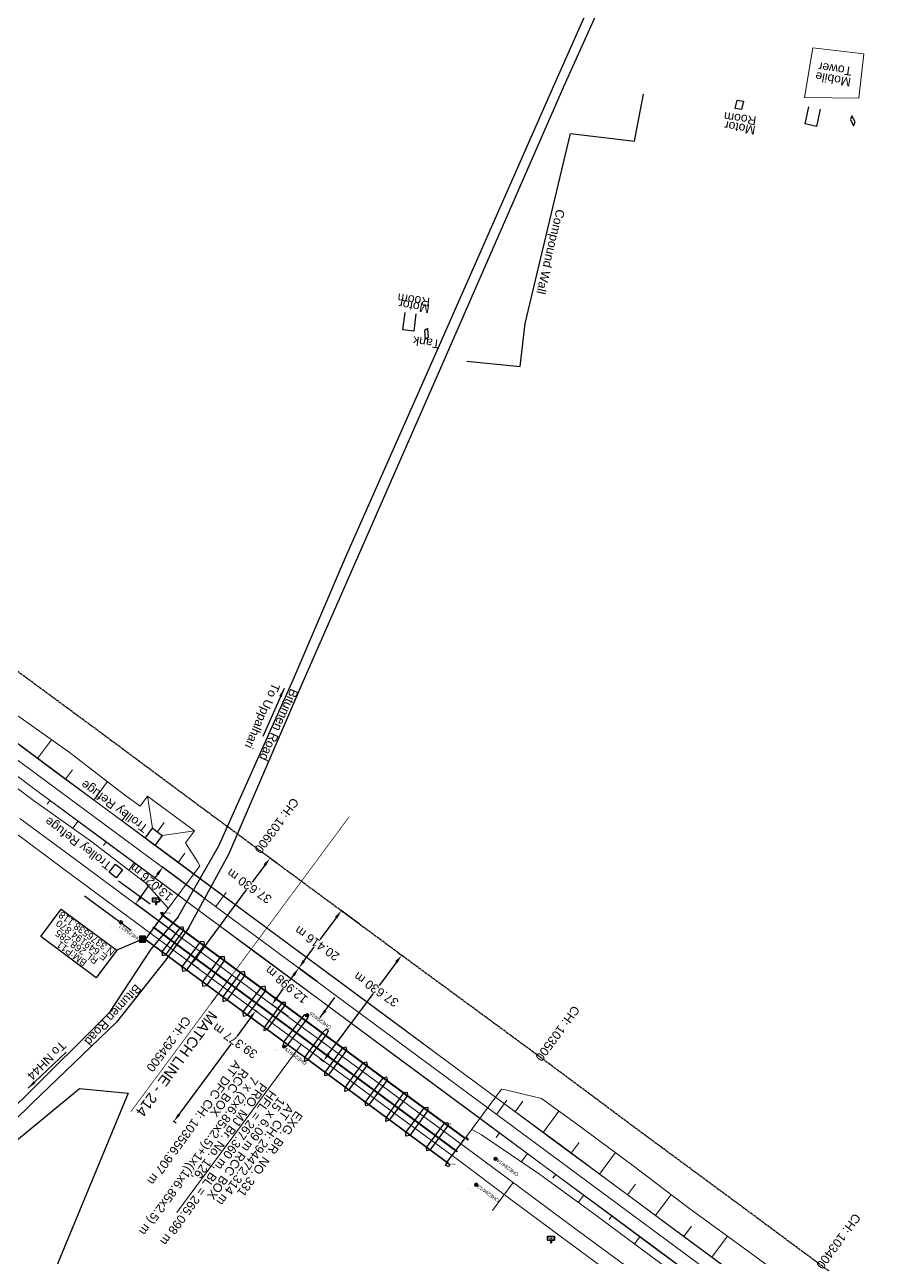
# Model space of a CAD drawing. Header units: metres. Extents: x 644418 to 1306172, y 3366650 to 6747308.
# Drawn here: x 649161.1 to 649409.7, y 3376447 to 3376800 of the extents above; entities that cross this region are included whole.
import ezdxf
from ezdxf.enums import TextEntityAlignment as Align

# ---------------------------------------------------------------- set-up
doc = ezdxf.new("R2010")
doc.units = ezdxf.units.M
doc.header["$MEASUREMENT"] = 0
doc.linetypes.add('CENTER', pattern=[2, 1.25, -0.25, 0.25, -0.25])
doc.linetypes.add('PHANTOM2', pattern=[1.25, 0.625, -0.125, 0.125, -0.125, 0.125, -0.125])
doc.layers.get('Defpoints').update_dxf_attribs({"lineweight": 0})
for name, color, linetype in [('Bench_Mark', 7, 'Continuous'), ('BRIDGE_PARAPET', 7, 'Continuous'), ('COMMERCIAL_BLD_PUC', 251, 'Continuous'), ('COMPOUND_WALL', 251, 'Continuous'), ('DFCC Boundary', 6, 'CENTER'), ('Dimension', 10, 'Continuous'), ('GRILL', 251, 'Continuous'), ('MATCH LINE', 7, 'Continuous'), ('NAME_BOARD', 251, 'Continuous'), ('PIER_OR_ABUTMENT', 7, 'Continuous'), ('PROPOSED DFCC FORMATION LINE', 187, 'Continuous'), ('SFL_SOFFIT_LVL', 251, 'Continuous'), ('STYLEREMARK', 251, 'Continuous'), ('SUB_ROAD_EDGE', 34, 'Continuous'), ('TANK', 251, 'Continuous'), ('TOPO_TEXT', 251, 'Continuous'), ('Trolley Refuse', 10, 'Continuous'), ('TROLLEY_STAND', 7, 'Continuous'), ('WATER_LOGGED_AREA', 5, 'Continuous'), ('WING_WALL', 7, 'Continuous')]:
    doc.layers.add(name, color=color, linetype=linetype)
for name, color, linetype, lineweight in [('BOUNDARY DIMENTION', 10, 'Continuous', 0), ('BRIDGE DETAILS PLAN', 7, 'Continuous', 0), ('CANAL BOTTOM', 5, 'Continuous', 0), ('Existing Chainage', 7, 'Continuous', 0), ('Existing IR Track', 143, 'Continuous', 0), ('Existing Railway Boundary', 7, 'CENTER', 0), ('FENCE', 251, 'F-LINE', 0), ('OHE MAST', 8, 'Continuous', 0), ('OHE MAST TEXT', 8, 'Continuous', 0), ('Proposed Chainage', 10, 'Continuous', 0), ('PROPOSED DFCC TOE LINE', 239, 'Continuous', 0), ('PROPOSED DFCC TOE SLOPES', 239, 'Continuous', 0), ('PROPOSED DFCC TRACK', 1, 'Continuous', 0)]:
    doc.layers.add(name, color=color, linetype=linetype, lineweight=lineweight)
doc.styles.add('NB', font='swissbo.ttf', dxfattribs={"height": 1.5})
doc.styles.get("Standard").update_dxf_attribs({"font": 'arial.ttf'})
doc.styles.add('Style-Arial', font='arial.ttf')
doc.linetypes.add('F-LINE', pattern='A,0.6,["X",Standard,S=0.3,R=0,X=0,Y=-0.15],0.1', length=0.7)
doc.dimstyles.new('DIM', dxfattribs={"dimtxt": 2.5, "dimasz": 2.5, "dimexe": 0.18, "dimexo": 0.0625, "dimgap": 0.09, "dimtad": 0, "dimtih": 1, "dimtoh": 1, "dimdec": 3, "dimzin": 0, "dimdsep": 46, "dimtxsty": 'Standard', "dimcen": 0.09, "dimadec": 0, "dimazin": 0, "dimtfac": 1, "dimtdec": 3, "dimtofl": 0, "dimtmove": 0, "dimatfit": 3, "dimfxl": 1, "dimtolj": 1, "dimtzin": 0, "dimarcsym": 0})
doc.dimstyles.new('ISO-25', dxfattribs={"dimtxt": 2.5, "dimasz": 2.5, "dimexe": 1.25, "dimexo": 0.625, "dimtad": 1, "dimtxsty": 'Standard', "dimcen": 2.5, "dimadec": 0, "dimazin": 0, "dimtfac": 1, "dimtmove": 0, "dimatfit": 3, "dimfxl": 1, "dimarcsym": 0})

# ---------------------------------------------------------------- blocks, each defined once
blk = doc.blocks.new('NB')
for p, q in [((-0.98, 0.82), (-0.98, 1.98)), ((-0.98, 1.98), (0.98, 1.98)), ((-0.98, 0.82), (0.98, 0.82)), ((-0.13, 0.82), (-0.13, 0)), ((-0.13, 0), (0.13, 0)), ((0.13, 0.82), (0.13, 0)), ((0.98, 1.98), (0.98, 0.82))]:
    blk.add_line(p, q)
at = {"style": 'NB', "width": 1.025371}
blk.add_text('NB', height=0.988, dxfattribs=at).set_placement((0, 1.4), align=Align.MIDDLE)
blk = doc.blocks.new('BM')
blk.add_hatch(color=256).paths.add_polyline_path([(-0.88, 0.88), (-0.88, -0.88), (0.88, -0.88), (0.88, 0.88)])
for p, q in [((0.88, 0.88), (-0.88, 0.88)), ((-0.88, 0.88), (-0.88, -0.88)), ((0.88, -0.88), (0.88, 0.88)), ((-0.88, -0.88), (0.88, -0.88))]:
    blk.add_line(p, q)
blk = doc.blocks.new('OHE MAST')
h = blk.add_hatch(color=256)
edge = h.paths.add_edge_path()
edge.add_arc((0, 0), 0.514, 0, 360)
at = {"const_width": 0.01, "flags": 128}
for points in [[(1.5, 3.5), (1.5, 2), (-1.5, 2), (-1.5, 3.5)], [(0, 2), (0, 0)]]:
    blk.add_lwpolyline(points, dxfattribs=at)
blk.add_circle((0, 0), 0.514)
blk = doc.blocks.new('*D1528')
at = {"layer": 'Defpoints', "color": 0, "transparency": 16777216}
for p in [(649244.26, 3376526.4), (649231.86, 3376519.4), (649236.54, 3376515.94)]:
    blk.add_point(p, dxfattribs=at)
at = {"layer": 'Dimension', "color": 0, "lineweight": -2, "transparency": 16777216}
for p, q in [((649238.09, 3376527.85), (649236.86, 3376526.17)), ((649244.21, 3376526.44), (649239.43, 3376529.96)), ((649233.34, 3376521.41), (649235.23, 3376523.97)), ((649236.49, 3376515.98), (649231.71, 3376519.51))]:
    blk.add_line(p, q, dxfattribs=at)
at = {"layer": 'Dimension', "color": 0, "transparency": 16777216}
for points in [[(649237.76, 3376528.09), (649238.43, 3376527.6), (649239.58, 3376529.86)], [(649233.01, 3376521.66), (649233.68, 3376521.16), (649231.86, 3376519.4)]]:
    blk.add_solid(points, dxfattribs=at)
at = {"layer": 'Dimension', "color": 0, "lineweight": 0, "transparency": 16777216, "insert": (649236.04, 3376525.07), "char_height": 2.5, "attachment_point": 5, "rotation": 140}
blk.add_mtext('\\A1;12.998 m', dxfattribs=at)
blk = doc.blocks.new('*D1529')
at = {"layer": 'Defpoints', "color": 0, "transparency": 16777216}
for p in [(649212.11, 3376550.2), (649192.88, 3376548.22), (649204.36, 3376539.72)]:
    blk.add_point(p, dxfattribs=at)
at = {"layer": 'Dimension', "color": 0, "lineweight": -2, "transparency": 16777216}
for p, q in [((649199.14, 3376556.68), (649198.24, 3376555.48)), ((649212.06, 3376550.23), (649200.48, 3376558.8)), ((649194.36, 3376550.23), (649196.61, 3376553.28)), ((649204.31, 3376539.76), (649192.73, 3376548.33))]:
    blk.add_line(p, q, dxfattribs=at)
at = {"layer": 'Dimension', "color": 0, "transparency": 16777216}
for points in [[(649198.8, 3376556.93), (649199.47, 3376556.44), (649200.62, 3376558.69)], [(649194.03, 3376550.48), (649194.7, 3376549.98), (649192.88, 3376548.22)]]:
    blk.add_solid(points, dxfattribs=at)
at = {"layer": 'Dimension', "color": 0, "lineweight": 0, "transparency": 16777216, "insert": (649197.43, 3376554.38), "char_height": 2.5, "attachment_point": 5, "rotation": 140}
blk.add_mtext('\\A1;13.026 m', dxfattribs=at)
blk = doc.blocks.new('*D1576')
at = {"layer": 'BOUNDARY DIMENTION', "color": 0, "lineweight": -2, "transparency": 16777216}
for p, q in [((649256.98, 3376542.39), (649251.59, 3376546.39)), ((649250.24, 3376544.27), (649245.6, 3376538.02)), ((649241.05, 3376531.9), (649243.97, 3376535.82)), ((649244.81, 3376525.99), (649239.42, 3376530))]:
    blk.add_line(p, q, dxfattribs=at)
at = {"layer": 'BOUNDARY DIMENTION', "color": 0, "transparency": 16777216}
for points in [[(649249.91, 3376544.52), (649250.58, 3376544.02), (649251.73, 3376546.28)], [(649240.72, 3376532.14), (649241.39, 3376531.65), (649239.56, 3376529.89)]]:
    blk.add_solid(points, dxfattribs=at)
at = {"layer": 'Defpoints', "color": 0, "transparency": 16777216}
for p in [(649251.73, 3376546.28), (649257.03, 3376542.35), (649244.86, 3376525.96)]:
    blk.add_point(p, dxfattribs=at)
at = {"layer": 'BOUNDARY DIMENTION', "color": 0, "transparency": 16777216, "insert": (649244.79, 3376536.92), "char_height": 2.5, "attachment_point": 5, "rotation": 145}
blk.add_mtext('\\A1;20.416 m', dxfattribs=at)
blk = doc.blocks.new('*D1571')
at = {"layer": 'Defpoints', "color": 0, "linetype": 'ByBlock', "ltscale": 0.5, "transparency": 16777216}
for p in [(649227.89, 3376517.08), (649203.81, 3376485.91), (649204.51, 3376485.4)]:
    blk.add_point(p, dxfattribs=at)
at = {"layer": 'Existing Railway Boundary', "color": 0, "linetype": 'ByBlock', "lineweight": -2, "ltscale": 0.5, "transparency": 16777216}
for p, q in [((649227.84, 3376517.12), (649227.05, 3376517.7)), ((649225.71, 3376515.58), (649221.82, 3376510.31)), ((649205.3, 3376487.93), (649220.2, 3376508.11)), ((649204.46, 3376485.44), (649203.67, 3376486.02))]:
    blk.add_line(p, q, dxfattribs=at)
at = {"layer": 'Existing Railway Boundary', "color": 0, "linetype": 'ByBlock', "ltscale": 0.5, "transparency": 16777216}
for points in [[(649225.38, 3376515.83), (649226.05, 3376515.34), (649227.2, 3376517.6)], [(649204.96, 3376488.17), (649205.63, 3376487.68), (649203.81, 3376485.91)]]:
    blk.add_solid(points, dxfattribs=at)
at = {"layer": 'Existing Railway Boundary', "color": 0, "linetype": 'ByBlock', "ltscale": 0.5, "transparency": 16777216, "insert": (649221.32, 3376508.99), "char_height": 2.5, "attachment_point": 5, "rotation": 145}
blk.add_mtext('\\A1;39.377 m', dxfattribs=at)
blk = doc.blocks.new('*D1911')
at = {"layer": 'Defpoints', "color": 0, "linetype": 'Continuous', "ltscale": 0.5, "transparency": 16777216}
for p in [(649267.94, 3376534.3), (649268.97, 3376533.53), (649245.59, 3376504.02)]:
    blk.add_point(p, dxfattribs=at)
at = {"layer": 'DFCC Boundary', "color": 0, "linetype": 'Continuous', "lineweight": -2, "ltscale": 0.5, "transparency": 16777216}
for p, q in [((649267.49, 3376531.52), (649262.55, 3376524.82)), ((649267.99, 3376534.26), (649269.12, 3376533.42)), ((649248.11, 3376505.27), (649260.92, 3376522.62)), ((649245.64, 3376503.98), (649246.77, 3376503.15))]:
    blk.add_line(p, q, dxfattribs=at)
at = {"layer": 'DFCC Boundary', "color": 0, "linetype": 'Continuous', "ltscale": 0.5, "transparency": 16777216}
for points in [[(649267.16, 3376531.77), (649267.83, 3376531.27), (649268.97, 3376533.53)], [(649247.78, 3376505.51), (649248.45, 3376505.02), (649246.63, 3376503.26)]]:
    blk.add_solid(points, dxfattribs=at)
at = {"layer": 'DFCC Boundary', "color": 0, "linetype": 'Continuous', "ltscale": 0.5, "transparency": 16777216, "insert": (649261.73, 3376523.72), "char_height": 2.5, "attachment_point": 5, "rotation": 145}
blk.add_mtext('\\A1;37.630 m', dxfattribs=at)
blk = doc.blocks.new('*D1912')
at = {"layer": 'Defpoints', "color": 0, "linetype": 'Continuous', "ltscale": 0.5, "transparency": 16777216}
for p in [(649231.33, 3376561.33), (649233.36, 3376559.82), (649211, 3376529.56)]:
    blk.add_point(p, dxfattribs=at)
at = {"layer": 'DFCC Boundary', "color": 0, "linetype": 'Continuous', "lineweight": -2, "ltscale": 0.5, "transparency": 16777216}
for p, q in [((649229.84, 3376559.32), (649226.21, 3376554.41)), ((649233.31, 3376559.86), (649231.18, 3376561.43)), ((649210.45, 3376533.07), (649224.59, 3376552.21)), ((649210.95, 3376529.6), (649208.82, 3376531.17))]:
    blk.add_line(p, q, dxfattribs=at)
at = {"layer": 'DFCC Boundary', "color": 0, "linetype": 'Continuous', "ltscale": 0.5, "transparency": 16777216}
for points in [[(649229.51, 3376559.56), (649230.18, 3376559.07), (649231.33, 3376561.33)], [(649210.12, 3376533.32), (649210.79, 3376532.83), (649208.97, 3376531.06)]]:
    blk.add_solid(points, dxfattribs=at)
at = {"layer": 'DFCC Boundary', "color": 0, "linetype": 'Continuous', "ltscale": 0.5, "transparency": 16777216, "insert": (649225.4, 3376553.31), "char_height": 2.5, "attachment_point": 5, "rotation": 145}
blk.add_mtext('\\A1;37.630 m', dxfattribs=at)

msp = doc.modelspace()

# ---------------------------------------------------------------- linework, layer by layer
at = {"layer": 'BRIDGE DETAILS PLAN', "color": 7, "linetype": 'Continuous', "lineweight": 0, "flags": 128}
msp.add_lwpolyline([(649240.2064, 3376507.9957), (649204.7249, 3376459.9239)], dxfattribs=at)
at = {"layer": 'BRIDGE_PARAPET', "linetype": 'Continuous'}
for points in [[(649200.734, 3376545.058, 268.396), (649200.658, 3376545.795, 268.39), (649200.023, 3376545.633, 268.405)], [(649287.183, 3376480.986, 268.351), (649200.282, 3376545.134, 268.415), (649200.402, 3376545.306, 268.398), (649287.303, 3376481.158, 268.398)], [(649282.297, 3376473.867, 268.434), (649195.296, 3376538.242, 268.387), (649195.384, 3376538.36, 268.399), (649282.385, 3376473.985, 268.399)], [(649284.751, 3376477.288, 268.512), (649197.884, 3376541.424, 268.505), (649197.993, 3376541.618, 268.485), (649284.86, 3376477.482, 268.485)], [(649287.932, 3376480.623, 268.413), (649287.23, 3376481.213, 267.83), (649287.8476, 3376481.2693, 268.402)]]:
    msp.add_polyline3d(points, close=True, dxfattribs=at)
at = {"layer": 'COMMERCIAL_BLD_PUC', "linetype": 'Continuous'}
msp.add_polyline3d([(649366.281, 3376775.678, 266.407), (649364.422, 3376775.972, 266.284), (649364.967, 3376778.298, 266.341), (649366.83, 3376778.0034, 266.341)], close=True, dxfattribs=at)
for points in [[(649388.7812, 3376775.724, 265.995), (649387.706, 3376770.841, 265.995), (649384.436, 3376771.561, 265.997), (649385.5112, 3376776.444, 265.997)], [(649273.1048, 3376717.1589, 266.207), (649272.473, 3376712.199, 266.207), (649269.333, 3376712.599, 266.181), (649269.9648, 3376717.5589, 266.181)]]:
    msp.add_polyline3d(points, dxfattribs=at)
at = {"layer": 'COMPOUND_WALL', "linetype": 'Continuous'}
msp.add_polyline3d([(649287.669, 3376703.615, 265.87), (649302.871, 3376702.087, 265.658), (649304.359, 3376714.363, 265.768), (649317.314, 3376768.759, 266.032), (649335.626, 3376766.596, 265.897), (649338.173, 3376780.099, 265.938)], dxfattribs=at)
at = {"layer": 'DFCC Boundary', "ltscale": 0.5, "flags": 128}
msp.add_lwpolyline([(655695.597, 3371812.1897), (655640.8822, 3371912.823), (655580.0449, 3371996.7158), (655509.7792, 3372062.0857), (655426.9534, 3372113.9756), (655342.6069, 3372167.9462), (655257.8854, 3372221.2222), (655173.2688, 3372275.363), (655087.3459, 3372327.2788), (655002.8598, 3372380.6107), (654914.5097, 3372429.9473), (654741.1355, 3372529.4419), (654650.033, 3372576.4159), (654568.6995, 3372626.155), (654571.9877, 3372630.6369), (654391.4686, 3372756.327), (654377.1337, 3372736.8494), (654004.4289, 3373016.6995), (654007.7887, 3373020.6424), (653690.5739, 3373253.6486), (653690.5425, 3373253.6059), (653433.8132, 3373453.1485), (653440.7668, 3373462.5592), (653208.8394, 3373636.5534), (653216.1698, 3373646.5105), (653142.1983, 3373700.8896), (653053.6963, 3373771.1122), (652994.4341, 3373810.5255), (652929.3691, 3373859.5713), (652860.9168, 3373902.1103), (652749.6028, 3373984.4705), (652631.2396, 3374070.7175), (652636.2281, 3374078.1704), (652537.912, 3374145.7283), (652392.904, 3374241.2711), (652388.7719, 3374235.6812), (652308.569, 3374304.8076), (652315.9256, 3374314.7669), (652103.9815, 3374448.7876), (652083.1937, 3374464.1943), (652072.7494, 3374471.9329), (652052.3219, 3374487.0684), (652038.1897, 3374497.5387), (652024.0173, 3374508.0388), (652009.8347, 3374518.5254), (651995.6683, 3374529), (651981.7515, 3374539.2836), (651967.8828, 3374549.5317), (651954.6903, 3374559.2866), (651941.4997, 3374569.04), (651923.9377, 3374582.0168), (651906.3215, 3374595.0337), (651892.0868, 3374605.5547), (651877.7985, 3374616.1153), (651861.6288, 3374628.0564), (651845.5071, 3374639.9619), (651829.5757, 3374651.7544), (651824.7911, 3374655.296), (651813.6747, 3374663.5244), (651797.4592, 3374675.4968), (651792.6217, 3374679.0685), (651809.3453, 3374701.6999), (651798.0335, 3374710.0518), (651782.3495, 3374721.6444), (651766.6655, 3374733.2369), (651750.5163, 3374745.1875), (651734.3118, 3374757.179), (651717.3274, 3374769.6994), (651700.4625, 3374782.1317), (651684.6001, 3374793.8578), (651668.5938, 3374805.6902), (651652.6806, 3374817.4203), (651636.8173, 3374829.1137), (651620.9269, 3374840.8662), (651604.9647, 3374852.6718), (651588.7459, 3374864.6312), (651572.5882, 3374876.5455), (651556.6943, 3374888.2868), (651540.8409, 3374899.9983), (651524.5553, 3374912.0488), (651508.2568, 3374924.109), (651492.7938, 3374935.5157), (651477.3997, 3374946.8715), (651461.3291, 3374958.7436), (651445.2311, 3374970.6359), (651429.3555, 3374982.3615), (651413.4375, 3374994.1184), (651396.6322, 3375006.522), (651379.7761, 3375018.963), (651363.6644, 3375030.8565), (651352.7728, 3375038.8965), (651331.6522, 3375054.4784), (651315.7738, 3375066.1947), (651299.7306, 3375078.0412), (651283.6239, 3375089.9346), (651273.9044, 3375097.1057), (651264.2377, 3375104.2378), (651243.4187, 3375119.6324), (651222.5077, 3375135.095), (651201.5462, 3375150.5784), (651180.4926, 3375166.1298), (651161.7365, 3375179.9701), (651143.0969, 3375193.7244), (651126.6442, 3375205.9373), (651110.0563, 3375218.2505), (651088.7204, 3375233.9244), (651067.5473, 3375249.4788), (651049.4448, 3375262.8672), (651031.0656, 3375276.4601), (651013.3004, 3375289.5618), (650995.6557, 3375302.5748), (650975.556, 3375317.4171), (650955.4878, 3375332.2363), (650948.8014, 3375337.1771), (650951.4372, 3375340.7501), (650937.0874, 3375351.3535), (650916.0918, 3375366.8677), (650897.9224, 3375380.2929), (650879.805, 3375393.6796), (650866.8386, 3375403.2309), (650853.9116, 3375412.7532), (650835.5886, 3375426.289), (650817.2946, 3375439.8035), (650797.968, 3375454.1206), (650778.7222, 3375468.3781), (650760.7655, 3375481.6337), (650742.8011, 3375494.8949), (650723.0807, 3375509.4255), (650703.3693, 3375523.9495), (650688.6613, 3375534.8372), (650673.8463, 3375545.804), (650653.7938, 3375560.6295), (650633.6894, 3375575.4932), (650612.6421, 3375591.0542), (650592.0153, 3375606.3042), (650570.0328, 3375622.5591), (650548.5001, 3375638.4814), (650530.5234, 3375651.793), (650512.3606, 3375665.2423), (650494.7465, 3375678.2665), (650476.9008, 3375691.462), (650459.2976, 3375704.4721), (650441.3132, 3375717.7633), (650427.1261, 3375728.1319), (650413.8099, 3375737.864), (650402.677, 3375746.2697), (650389.8486, 3375755.6668), (650377.7322, 3375764.5425), (650360.7275, 3375777.1141), (650343.7744, 3375789.6482), (650325.0342, 3375803.5254), (650306.3109, 3375817.39), (650287.6225, 3375831.2124), (650268.717, 3375845.1957), (650250.337, 3375858.8009), (650231.8256, 3375872.5033), (650215.4559, 3375884.6355), (650199.261, 3375896.6381), (650189.9351, 3375903.5429), (650184.6476, 3375907.4517), (650170.3331, 3375918.0338), (650153.2211, 3375930.7288), (650135.9365, 3375943.5518), (650119.2313, 3375955.9159), (650102.3769, 3375968.3905), (650085.2738, 3375981.0461), (650068.2078, 3375993.6742), (650052.7787, 3376005.1011), (650037.4384, 3376016.4621), (650022.1728, 3376027.766), (650006.9632, 3376039.0283), (649974.7512, 3376062.8762), (649961.4537, 3376072.7117), (649948.2091, 3376082.508), (649944.476, 3376085.2722), (649918.728, 3376050.5341), (649909.4316, 3376057.4177), (649896.4092, 3376067.0604), (649893.7832, 3376069.0128), (649891.1645, 3376070.9437), (649888.4639, 3376072.9569), (649875.744, 3376082.3694), (649867.5551, 3376088.4016), (649853.4118, 3376098.8745), (649839.2513, 3376109.3603), (649829.0749, 3376116.9005), (649827.2194, 3376118.2675), (649818.0867, 3376125.0366), (649808.8566, 3376131.8779), (649793.2502, 3376143.4201), (649777.6288, 3376154.9733), (649763.6321, 3376165.3144), (649749.5741, 3376175.7007), (649733.9228, 3376187.2754), (649718.3343, 3376198.8036), (649705.3241, 3376208.4391), (649692.3703, 3376218.0327), (649678.0208, 3376228.6769), (649663.5747, 3376239.3366), (649646.4625, 3376252.0623), (649634.6272, 3376260.744), (649624.9192, 3376267.9946), (649615.0208, 3376275.3876), (649599.9831, 3376286.4834), (649588.9857, 3376294.598), (649590.032, 3376296.0132), (649586.1685, 3376298.8639), (649569.3593, 3376311.3207), (649552.641, 3376323.7102), (649537.2353, 3376335.0739), (649521.9792, 3376346.327), (649506.2408, 3376358.0035), (649490.3575, 3376369.7875), (649475.7578, 3376380.5673), (649461.1933, 3376391.3211), (649445.4753, 3376402.9572), (649429.8494, 3376414.5253), (649414.4906, 3376425.9209), (649378.3483, 3376452.6365), (649368.4603, 3376459.9984), (649352.6509, 3376471.6682), (649336.6992, 3376483.4434), (649322.3941, 3376494.1037), (649307.6557, 3376505.0862), (649290.8736, 3376517.4208), (649273.972, 3376529.8435), (649258.1992, 3376541.4854), (649242.2966, 3376553.2232), (649226.5432, 3376564.8634), (649210.8826, 3376576.435), (649195.2207, 3376588.0769), (649179.5326, 3376599.7383), (649164.9134, 3376610.5118), (649150.5177, 3376621.1205), (649135.415, 3376632.3287), (649120.2337, 3376643.5954), (649107.8929, 3376652.6743), (649095.5927, 3376661.7234), (649079.5687, 3376673.5769), (649063.4846, 3376685.4748), (649046.5651, 3376697.9756), (649029.6506, 3376710.4727), (649013.3465, 3376722.5351), (648996.9805, 3376734.6431), (648980.3936, 3376746.8979), (648963.6626, 3376759.259), (648946.7453, 3376771.7643), (648929.6945, 3376784.3682), (648913.5118, 3376796.3614), (648897.2206, 3376808.435), (648876.2496, 3376823.9678), (648855.1325, 3376839.6089), (648839.3985, 3376851.2044), (648823.6596, 3376862.8037), (648806.187, 3376875.7235), (648788.7814, 3376888.5937), (648772.4766, 3376900.6763), (648756.1277, 3376912.7915), (648748.6058, 3376918.3049), (648733.321, 3376929.6306), (648718.1841, 3376940.8501), (648694.1574, 3376958.9078), (648686.9154, 3376964.1595), (648685.9321, 3376964.8321), (648667.95, 3376978.2197), (648649.3198, 3376992.1471), (648633.5557, 3377003.8368), (648617.684, 3377015.6038), (648613.3865, 3377018.7718), (648613.1308, 3377018.4261), (648605.39, 3377024.1325), (648593.439, 3377032.9404), (648576.5994, 3377045.3816), (648559.8787, 3377057.7351), (648542.9247, 3377070.3132), (648525.9483, 3377082.908), (648511.3109, 3377093.7409), (648496.5572, 3377104.6599), (648477.562, 3377118.7172), (648458.5464, 3377132.7896), (648451.3349, 3377138.2101), (648435.5918, 3377149.862), (648422.1096, 3377159.9046), (648408.3664, 3377170.0637), (648394.6863, 3377180.1761), (648381.6588, 3377189.818), (648368.6059, 3377199.4787), (648354.1188, 3377210.196), (648339.6473, 3377220.9017), (648325.8166, 3377231.1386), (648311.9735, 3377241.3853), (648297.2469, 3377252.2824), (648283.6168, 3377262.3688), (648282.6002, 3377260.9951), (648281.5015, 3377261.8082), (648268.446, 3377271.4578), (648255.3849, 3377281.1115), (648243.3023, 3377290.0413), (648231.5826, 3377298.7116), (648230.1246, 3377299.843), (648216.137, 3377310.1827), (648202.3989, 3377320.3379), (648187.9045, 3377331.0225), (648173.4524, 3377341.7035), (648159.964, 3377351.7009), (648146.3755, 3377361.7726), (648132.3698, 3377372.1252), (648118.3132, 3377382.5155), (648104.5683, 3377392.6752), (648090.8453, 3377402.8186), (648079.0331, 3377411.5788), (648067.1746, 3377420.3734), (648052.1864, 3377431.461), (648037.1291, 3377442.5999), (648023.4384, 3377452.7367), (648009.6421, 3377462.9518), (647998.5681, 3377471.1475), (647977.6651, 3377486.6371), (647970.8013, 3377491.7424), (647954.3046, 3377504.0127), (647940.5645, 3377514.1537), (647927.1436, 3377524.0583), (647912.5029, 3377534.9198), (647897.7662, 3377545.8524), (647883.3488, 3377556.5286), (647868.9785, 3377567.1699), (647855.3948, 3377577.2425), (647841.7032, 3377587.3948), (647828.8284, 3377596.8277), (647815.9828, 3377606.2395), (647798.869, 3377618.9232), (647787.996, 3377626.9816), (647769.1212, 3377640.9619), (647756.6675, 3377650.183), (647742.624, 3377660.5991), (647728.5049, 3377671.0713), (647713.635, 3377682.0926), (647698.699, 3377693.1628), (647681.9918, 3377705.517), (647665.4025, 3377717.7839), (647652.0515, 3377727.6811), (647638.8028, 3377737.5025), (647625.2604, 3377747.546), (647611.724, 3377757.585), (647601.846, 3377764.9047), (647586.5632, 3377776.2354), (647574.9107, 3377784.8659), (647552.1318, 3377801.7377), (647544.5766, 3377807.3492), (647531.2096, 3377817.2774), (647518.7824, 3377826.4783), (647506.3678, 3377835.6698), (647493.0662, 3377845.5438), (647479.7149, 3377855.4547), (647466.3541, 3377865.3556), (647452.9886, 3377875.26), (647440.1702, 3377884.755), (647427.3392, 3377894.2595), (647421.9004, 3377898.2902), (647422.4016, 3377898.9655), (647413.1507, 3377905.8213), (647398.5546, 3377916.6386), (647385.2867, 3377926.4568), (647372.1159, 3377936.2032), (647357.4127, 3377947.1112), (647351.2811, 3377951.6601), (647330.0092, 3377967.4105), (647317.4471, 3377976.6964), (647304.414, 3377986.3606), (647291.335, 3377996.0589), (647278.7541, 3378005.3917), (647266.0777, 3378014.7954), (647252.9457, 3378024.4462), (647239.9839, 3378033.9719), (647225.7512, 3378044.5255), (647211.5179, 3378055.0796), (647196.511, 3378066.208), (647181.4966, 3378077.3419), (647167.7872, 3378087.5064), (647154.0498, 3378097.6917), (647140.7668, 3378107.5414), (647127.4862, 3378117.3893), (647113.2521, 3378127.9375), (647099.0375, 3378138.4713), (647085.0268, 3378148.8592), (647070.9977, 3378159.2608), (647056.5444, 3378169.9697), (647042.0873, 3378180.6814), (647027.5624, 3378191.4464), (647013.0728, 3378202.1851), (646999.864, 3378211.9684), (646986.6741, 3378221.7376), (646973.6148, 3378231.4185), (646960.4875, 3378241.1499), (646945.7953, 3378252.0414), (646931.0256, 3378262.9902), (646930.6274, 3378263.2852), (646951.9475, 3378292.0562)], dxfattribs=at)
at = {"layer": 'Existing Chainage', "color": 0, "linetype": 'Continuous', "lineweight": 13, "flags": 128}
for points in [[(649214.4962, 3376519.7896), (649220.4432, 3376527.829)], [(649294.9564, 3376460.4173), (649300.9078, 3376468.4536)]]:
    msp.add_lwpolyline(points, dxfattribs=at)
at = {"layer": 'Existing IR Track', "flags": 128}
for points in [[(649159.7177, 3376572.7193), (649175.2697, 3376561.2304), (649190.8967, 3376549.686), (649206.7027, 3376537.9934), (649222.3079, 3376526.4494), (649238.3692, 3376514.5929), (649253.9707, 3376503.0757), (649271.0908, 3376490.4671), (649287.704, 3376478.2317), (649302.4349, 3376467.3226), (649316.6889, 3376456.7667), (649332.842, 3376444.8136)], [(649157.1461, 3376569.4915), (649172.7718, 3376557.8765), (649188.477, 3376546.2024), (649204.1807, 3376534.599), (649219.9342, 3376522.9587), (649235.8524, 3376511.2094), (649251.6557, 3376499.545), (649268.5879, 3376487.0999), (649285.2704, 3376474.8384), (649299.9097, 3376463.9298), (649314.2822, 3376453.2193), (649330.3025, 3376441.3933)]]:
    msp.add_lwpolyline(points, dxfattribs=at)
at = {"layer": 'FENCE'}
for p, q in [((649386.644, 3376793.287, 266.497), (649384.221, 3376779.061, 266.837)), ((649401.241, 3376791.603, 265.816), (649386.644, 3376793.287, 266.497)), ((649399.793, 3376778.859, 266.472), (649401.241, 3376791.603, 265.816)), ((649384.221, 3376779.061, 266.837), (649399.793, 3376778.859, 266.472))]:
    msp.add_line(p, q, dxfattribs=at)
at = {"layer": 'GRILL', "linetype": 'Continuous'}
for points in [[(649197.08, 3376548.118, 268.169), (649188.016, 3376554.725, 268.411)], [(649191.569, 3376540.589, 268.009), (649178.268, 3376550.433, 268.216)]]:
    msp.add_polyline3d(points, dxfattribs=at)
at = {"layer": 'MATCH LINE', "linetype": 'PHANTOM2', "ltscale": 15, "const_width": 0.2}
msp.add_lwpolyline([(649254.0908, 3376573.3149), (649191.5256, 3376488.7372)], dxfattribs=at)
at = {"layer": 'PIER_OR_ABUTMENT', "linetype": 'Continuous'}
for points in [[(649200.4, 3376534.459, 268.512), (649200.492, 3376533.43, 268.498), (649201.563, 3376533.627, 267.877), (649206.68, 3376540.735, 268.424), (649206.451, 3376541.669, 268.407), (649205.644, 3376541.509, 268.406)], [(649206.099, 3376530.194, 268.506), (649206.286, 3376528.985, 268.478), (649207.47, 3376529.182, 268.46), (649212.558, 3376536.384, 268.369), (649212.464, 3376537.473, 268.363), (649211.338, 3376537.36, 268.365)], [(649211.939, 3376525.863, 268.433), (649212.054, 3376524.645, 268.42), (649213.243, 3376524.9, 268.435), (649218.429, 3376532.084, 268.436), (649218.287, 3376533.113, 268.391), (649217.166, 3376533.118, 268.412)], [(649217.814, 3376521.617, 268.454), (649217.87, 3376520.316, 268.411), (649219.11, 3376520.634, 268.435), (649224.24, 3376527.826, 268.445), (649224.081, 3376528.858, 268.449), (649222.954, 3376528.73, 268.413)], [(649223.588, 3376517.296, 268.437), (649223.63, 3376516.062, 268.422), (649224.871, 3376516.334, 268.444), (649230.154, 3376523.465, 268.467), (649229.922, 3376524.638, 268.472), (649228.788, 3376524.419, 268.423)], [(649229.634, 3376512.828, 268.463), (649229.594, 3376511.959, 268.466), (649230.523, 3376512.233, 268.465), (649235.811, 3376519.322, 268.414), (649235.741, 3376520.009, 268.434), (649234.801, 3376520.029, 268.428)], [(649235.229, 3376508.603, 268.498), (649235.129, 3376507.914, 268.478), (649235.835, 3376507.37, 268.484), (649236.45, 3376507.879, 268.468), (649241.653, 3376514.932, 268.423), (649242.304, 3376515.637, 268.457), (649241.172, 3376516.531, 268.448), (649240.57, 3376515.81, 268.43)], [(649241.236, 3376504.257, 268.462), (649241.221, 3376503.208, 268.507), (649242.208, 3376503.466, 268.442), (649247.44, 3376510.673, 268.432), (649248.052, 3376511.863, 268.452), (649247.407, 3376512.367, 268.438), (649246.328, 3376511.431, 268.394)], [(649252.255, 3376507.107, 268.433), (649253.073, 3376507.263, 268.429), (649253.23, 3376506.37, 268.445), (649248.093, 3376499.294, 268.45), (649247.043, 3376499.039, 268.473), (649247.039, 3376499.9, 268.45)], [(649258.114, 3376502.81, 268.413), (649258.979, 3376503.022, 268.416), (649259.102, 3376502.051, 268.433), (649253.816, 3376494.918, 268.469), (649252.785, 3376494.555, 268.471), (649252.823, 3376495.666, 268.439)], [(649263.852, 3376498.499, 268.444), (649264.681, 3376498.674, 268.44), (649264.854, 3376497.801, 268.431), (649259.603, 3376490.656, 268.428), (649258.724, 3376490.419, 268.477), (649258.611, 3376491.355, 268.465)], [(649269.684, 3376494.199, 268.435), (649270.564, 3376494.37, 268.406), (649270.694, 3376493.409, 268.413), (649265.46, 3376486.34, 268.436), (649264.44, 3376485.974, 268.491), (649264.536, 3376486.941, 268.453)], [(649275.523, 3376489.894, 268.44), (649276.489, 3376490.063, 268.458), (649276.518, 3376489.077, 268.43), (649271.332, 3376481.924, 268.407), (649270.247, 3376481.73, 268.394), (649270.245, 3376482.795, 268.394)], [(649281.335, 3376485.533, 268.443), (649282.19, 3376485.637, 268.458), (649282.3, 3376484.906, 268.449), (649277.053, 3376477.704, 268.441), (649276.184, 3376477.575, 268.445), (649276.104, 3376478.487, 268.433)]]:
    msp.add_polyline3d(points, close=True, dxfattribs=at)
at = {"layer": 'Proposed Chainage', "lineweight": 0, "flags": 128}
for points in [[(649218.7671, 3376551.4894), (649215.7925, 3376547.4705)], [(649299.1461, 3376491.9981), (649296.1715, 3376487.9792)]]:
    msp.add_lwpolyline(points, dxfattribs=at)
at = {"layer": 'PROPOSED DFCC FORMATION LINE', "lineweight": 0, "flags": 128}
for points in [[(649153.75, 3376598.1179), (649169.8258, 3376586.2197), (649185.9016, 3376574.3214), (649201.9774, 3376562.4232), (649218.0532, 3376550.5249), (649234.129, 3376538.6266), (649250.2048, 3376526.7284), (649266.2806, 3376514.8301), (649282.3564, 3376502.9319), (649298.4322, 3376491.0336), (649314.508, 3376479.1353), (649330.5838, 3376467.2371), (649346.6596, 3376455.3388), (649362.7354, 3376443.4405)], [(649362.7056, 3376443.4004), (649346.6298, 3376455.2986), (649330.554, 3376467.1969), (649314.4782, 3376479.0951), (649298.4024, 3376490.9934), (649282.3266, 3376502.8917), (649266.2508, 3376514.7899), (649250.175, 3376526.6882), (649234.0992, 3376538.5864), (649218.0234, 3376550.4847), (649201.9476, 3376562.383), (649185.8718, 3376574.2812), (649169.796, 3376586.1795), (649153.7202, 3376598.0778)], [(649358.214, 3376437.3317), (649342.1382, 3376449.23), (649326.0624, 3376461.1283), (649309.9866, 3376473.0265), (649293.9108, 3376484.9248), (649277.835, 3376496.823), (649261.7592, 3376508.7213), (649245.6834, 3376520.6196), (649229.6076, 3376532.5178), (649213.5318, 3376544.4161), (649197.456, 3376556.3144), (649181.3802, 3376568.2126), (649165.3044, 3376580.1109), (649149.2286, 3376592.0091)], [(649358.2438, 3376437.3719), (649342.168, 3376449.2702), (649326.0922, 3376461.1685), (649310.0164, 3376473.0667), (649293.9406, 3376484.965), (649277.8648, 3376496.8632), (649261.789, 3376508.7615), (649245.7132, 3376520.6598), (649229.6374, 3376532.558), (649213.5616, 3376544.4563), (649197.4858, 3376556.3545), (649181.41, 3376568.2528), (649165.3342, 3376580.1511), (649149.2584, 3376592.0493)]]:
    msp.add_lwpolyline(points, dxfattribs=at)
at = {"layer": 'PROPOSED DFCC TOE LINE', "lineweight": 0, "flags": 128}
for points in [[(649202.2432, 3376547.0106), (649195.8427, 3376554.1346), (649179.9582, 3376566.2913), (649163.6511, 3376577.8771), (649147.6182, 3376589.8333), (649131.5371, 3376601.7244), (649115.4574, 3376613.6174), (649099.4286, 3376625.5792), (649083.4127, 3376637.5583), (649067.3756, 3376649.5089), (649051.4286, 3376661.5812), (649035.4539, 3376673.616), (649019.4594, 3376685.6242), (649003.2953, 3376697.4032), (648987.0706, 3376709.1003), (648970.9792, 3376720.9774), (648954.9337, 3376732.9166)], [(649084.5838, 3376656.8865), (649093.1238, 3376650.6791), (649109.3311, 3376638.9585), (649125.401, 3376627.0522), (649141.4552, 3376615.1247), (649157.5511, 3376603.2537), (649173.8276, 3376591.6266), (649189.7257, 3376579.4883), (649194.2052, 3376576.2292)], [(649194.2052, 3376576.2292), (649196.3192, 3376579.0854), (649209.7053, 3376569.1779), (649207.1556, 3376565.7331)], [(649197.693, 3376569.8864), (649196.3192, 3376579.0854)], [(649200.5062, 3376567.8042), (649209.7053, 3376569.1779)], [(649207.1556, 3376565.7331), (649210.6913, 3376560.1403)], [(649298.6826, 3376494.9541), (649309.0473, 3376492.4691), (649319.0289, 3376485.2436), (649335.1152, 3376473.3595), (649351.0344, 3376461.2497), (649367.1842, 3376449.4514), (649383.3417, 3376437.6636), (649393.0925, 3376430.6312)], [(649541.5292, 3376298.0128), (649533.4135, 3376304.2427), (649517.385, 3376316.2048), (649501.2893, 3376328.0762), (649485.1494, 3376339.8879), (649469.1044, 3376351.8278), (649453.1252, 3376363.8566), (649437.0275, 3376375.7252), (649420.8706, 3376387.5139), (649404.7297, 3376399.3243), (649388.618, 3376411.1739), (649372.6203, 3376423.1778), (649356.6657, 3376435.2398), (649340.6296, 3376447.1917), (649324.5363, 3376459.0662), (649308.4072, 3376470.8926), (649291.8532, 3376482.1448), (649289.0462, 3376483.6653)]]:
    msp.add_lwpolyline(points, dxfattribs=at)
at = {"layer": 'PROPOSED DFCC TOE SLOPES', "linetype": 'Continuous', "lineweight": 0, "flags": 128}
for points in [[(649164.8286, 3376589.856), (649168.7982, 3376595.2194)], [(649172.8665, 3376583.9069), (649174.8654, 3376586.6076)], [(649180.9044, 3376577.9578), (649184.8133, 3376583.239)], [(649168.4047, 3376577.8785), (649167.5852, 3376576.7713)], [(649188.9423, 3376572.0086), (649190.8786, 3376574.6247)], [(649176.4426, 3376571.9294), (649174.9193, 3376569.8713)], [(649199.0698, 3376568.8051), (649201.0544, 3376571.4865)], [(649184.4805, 3376565.9802), (649183.7363, 3376564.9748)], [(649192.5184, 3376560.0311), (649190.9344, 3376557.891)], [(649205.0181, 3376560.1104), (649207.0027, 3376562.7918)], [(649200.5563, 3376554.082), (649199.5024, 3376552.6581)], [(649301.4729, 3376488.7208), (649303.6973, 3376491.7262)], [(649309.5108, 3376482.7717), (649314.0226, 3376488.8676)], [(649297.0111, 3376482.6924), (649296.0131, 3376481.344)], [(649317.5487, 3376476.8226), (649319.8251, 3376479.8981)], [(649305.049, 3376476.7433), (649303.2921, 3376474.3695)], [(649325.5866, 3376470.8734), (649330.1446, 3376477.0317)], [(649313.0869, 3376470.7941), (649312.2874, 3376469.7139)], [(649333.6245, 3376464.9243), (649335.8902, 3376467.9854)], [(649321.1248, 3376464.845), (649319.5524, 3376462.7206)], [(649341.6624, 3376458.9752), (649346.1154, 3376464.9916)], [(649329.1627, 3376458.8959), (649328.3864, 3376457.847)], [(649349.7003, 3376453.026), (649351.9097, 3376456.0111)], [(649337.2006, 3376452.9467), (649335.6568, 3376450.8609)], [(649357.7382, 3376447.0769), (649362.1939, 3376453.097)]]:
    msp.add_lwpolyline(points, dxfattribs=at)
at = {"layer": 'PROPOSED DFCC TRACK', "color": 12, "flags": 128}
msp.add_lwpolyline([(652051.8841, 3374457.8117), (651483.1316, 3374869.9633), (651480.0951, 3374872.1638), (651477.0587, 3374874.3645), (651474.0227, 3374876.5656), (651470.9871, 3374878.7673), (651467.952, 3374880.9698), (651464.9177, 3374883.1733), (651461.8843, 3374885.3781), (651458.8519, 3374887.5843, -0.00144677), (651426.1699, 3374911.5196), (651423.1515, 3374913.7448), (651420.1341, 3374915.9715), (651417.1177, 3374918.1993), (651414.1019, 3374920.4282), (651411.0868, 3374922.6578), (651408.0721, 3374924.8881), (651405.0578, 3374927.1188), (651402.0435, 3374929.3497), (646816.8315, 3378323.0253)], format="xyb", dxfattribs=at)
at = {"layer": 'PROPOSED DFCC TRACK', "linetype": 'Continuous', "elevation": 268.398, "flags": 128}
msp.add_lwpolyline([(649200.7777, 3376545.0318), (649211.2316, 3376559.1471), (649210.6913, 3376560.1403)], dxfattribs=at)
at = {"layer": 'PROPOSED DFCC TRACK', "linetype": 'Continuous', "flags": 128}
msp.add_lwpolyline([(649287.2295, 3376481.2123), (649297.575, 3376495.1813), (649298.6826, 3376494.9541)], dxfattribs=at)
at = {"layer": 'SFL_SOFFIT_LVL', "linetype": 'Continuous'}
for points in [[(649195.597, 3376537.919, 267.885), (649200.831, 3376545.105, 267.855)], [(649281.877, 3376474.108, 267.817), (649287.23, 3376481.213, 267.83)]]:
    msp.add_polyline3d(points, dxfattribs=at)
at = {"layer": 'STYLEREMARK'}
msp.add_line((649194.87, 3376538.118), (649187.4815, 3376534.9381), dxfattribs=at)
at = {"layer": 'STYLEREMARK', "linetype": 'Continuous'}
msp.add_lwpolyline([(649165.7443, 3376538.885), (649171.5907, 3376546.7501), (649187.4815, 3376534.9381), (649181.6351, 3376527.073)], close=True, dxfattribs=at)
at = {"layer": 'SUB_ROAD_EDGE', "linetype": 'Continuous'}
for points in [[(649312.837, 3376783.072, 266.338), (649361.485, 3376892.656, 266.89), (649389.552, 3376956.671, 266.878)], [(649315.375, 3376782.22, 266.402), (649364.329, 3376890.944, 266.888), (649392.396, 3376954.959, 266.876)], [(649205.049, 3376544.565, 265.344), (649216.697, 3376564.844, 265.494), (649237.941, 3376612.342, 265.749), (649252.952, 3376647.411, 265.887), (649278.407, 3376704.942, 266.098), (649312.837, 3376783.072, 266.338)], [(649208.024, 3376541.326, 265.334), (649219.521, 3376562.466, 265.431), (649240.575, 3376611.225, 265.761), (649255.963, 3376646.441, 265.901), (649281.219, 3376704.104, 266.183), (649315.375, 3376782.22, 266.402)], [(649205.049, 3376544.565, 265.344), (649197.268, 3376535.276, 265.379), (649185.261, 3376516.944, 265.439), (649160.626, 3376492.457, 265.536), (649145.471, 3376478.801, 265.663), (649104.682, 3376450.644, 265.73), (649071.164, 3376427.455, 265.96), (649033.399, 3376402.88, 266.8)], [(649208.024, 3376541.326, 265.334), (649201.566, 3376532.201, 265.291), (649187.408, 3376514.342, 265.341), (649163.097, 3376491.014, 265.538), (649147.651, 3376475.897, 265.699), (649107.16, 3376447.955, 265.722), (649073.252, 3376424.677, 265.911), (649036.97, 3376397.833, 266.96)]]:
    msp.add_polyline3d(points, dxfattribs=at)
at = {"layer": 'TANK', "linetype": 'Continuous'}
for points in [[(649398.299, 3376771.022, 266.037), (649398.729, 3376772.115, 266.013), (649397.822, 3376773.871, 266.239), (649397.3919, 3376772.7778, 266.239)], [(649275.507, 3376712.384, 266.168), (649275.705, 3376709.917, 266.219), (649276.721, 3376710.533, 266.046), (649276.523, 3376713.0005, 266.046)]]:
    msp.add_polyline3d(points, close=True, dxfattribs=at)
at = {"layer": 'Trolley Refuse'}
msp.add_lwpolyline([(649198.424, 3376564.9909), (649195.6108, 3376567.0731), (649197.693, 3376569.8864), (649200.5062, 3376567.8042)], close=True, dxfattribs=at)
at = {"layer": 'TROLLEY_STAND', "linetype": 'Continuous'}
msp.add_polyline3d([(649187.32, 3376555.675, 268.614), (649185.286, 3376557.288, 268.618), (649187.11, 3376559.609, 268.571), (649189.144, 3376557.996, 268.571)], close=True, dxfattribs=at)
at = {"layer": 'WATER_LOGGED_AREA', "linetype": 'Continuous'}
msp.add_polyline3d([(649176.87, 3376495.335, 264.547), (649190.747, 3376494.087, 264.45), (649169.045, 3376441.453, 264.031), (649151.946, 3376399.44, 263.97), (649145.398, 3376390.188, 264.1), (649157.174, 3376383.154, 264.553), (649144.261, 3376342.101, 264.579), (649084.039, 3376367.164, 264.081), (649054.696, 3376380.469, 265.426), (649056.708, 3376381.763, 264.231), (649074.054, 3376419.361, 264.606), (649135.897, 3376461.735, 264.114), (649176.87, 3376495.335, 264.547)], dxfattribs=at)
at = {"layer": 'WING_WALL', "linetype": 'Continuous'}
for points in [[(649195.62, 3376537.989, 268.4), (649195.108, 3376537.403, 268.395), (649194.348, 3376538.018, 268.396), (649194.86, 3376538.604, 268.396)], [(649282.363, 3376472.98, 268.377), (649281.531, 3376473.471, 268.39), (649281.945, 3376474.09, 268.349), (649282.7771, 3376473.599, 268.349)]]:
    msp.add_polyline3d(points, close=True, dxfattribs=at)

# ---------------------------------------------------------------- block references
at = {"layer": 'Bench_Mark'}
msp.add_blockref('BM', (649194.87, 3376538.118, 268.505), dxfattribs=at)
at = {"layer": 'NAME_BOARD', "linetype": 'Continuous'}
for p in [(649198.72, 3376548.009, 267.968), (649311.717, 3376451.151, 269.705)]:
    msp.add_blockref('NB', p, dxfattribs=at)
at = {"layer": 'OHE MAST', "color": 2, "rotation": 143.3908318566117}
for p in [(649188.692, 3376542.944), (649241.96, 3376516.322), (649235.342, 3376507.393), (649295.88, 3376475.235), (649290.349, 3376467.825)]:
    msp.add_blockref('OHE MAST', p, dxfattribs=at)

# ---------------------------------------------------------------- texts
at = {"layer": 'BRIDGE DETAILS PLAN', "color": 10}
for s, p in [('AT DFC CH: 103556.907 m', (649221.2762, 3376503.6351)), ('RCC BOX', (649223.3859, 3376501.3034)), ('7 x (2x6.85x2.5)+1x((1x6.85x2.5) m ', (649226.1651, 3376499.1709)), ('PRO. MJ Br. No. 126,', (649228.6544, 3376497.3158))]:
    msp.add_text(s, height=2.5, rotation=234, dxfattribs=at).set_placement(p)
at = {"layer": 'BRIDGE DETAILS PLAN'}
for s, p in [('HFL = 267.360 m, BL = 265.098 m', (649231.3563, 3376495.1368)), ('15 x 6.09 m RCC BOX ', (649233.8224, 3376493.1476)), ('AT CH: 294472.314 m', (649236.2886, 3376491.1585)), ('EXG. BR. NO. 331', (649238.8496, 3376489.1693))]:
    msp.add_text(s, height=2.5, rotation=234, dxfattribs=at).set_placement(p)
at = {"layer": 'BRIDGE_PARAPET'}
for s, p in [('BRG331', (649200.427, 3376545.434, 268.494)), ('DL', (649282.461, 3376485.001, 267.047)), ('BRG331', (649282.066, 3376473.465, 268.536))]:
    msp.add_text(s, height=0.5, dxfattribs=at).set_placement(p)
at = {"layer": 'Existing Chainage', "color": 0, "linetype": 'Continuous', "lineweight": 0, "insert": (649196.7889, 3376500.6117), "char_height": 2.5, "attachment_point": 6, "rotation": 233.508334, "line_spacing_factor": 0.6, "style": 'Style-Arial'}
msp.add_mtext('CH: 294500', dxfattribs=at)
at = {"layer": 'MATCH LINE', "linetype": 'Continuous'}
msp.add_text('MATCH LINE - 214', height=3, rotation=233.762643, dxfattribs=at).set_placement((649214.0667, 3376517.8938))
at = {"layer": 'OHE MAST TEXT'}
for s, p in [('OHE294/17', (649191.2384, 3376539.8851)), ('OHE294/16', (649245.7117, 3376514.8532)), ('OHE294/15', (649238.7049, 3376504.5772)), ('OHE294/14', (649299.3189, 3376472.7057)), ('OHE294/13', (649293.7879, 3376465.2957))]:
    msp.add_text(s, height=1, rotation=144, dxfattribs=at).set_placement(p, align=Align.MIDDLE_CENTER)
at = {"layer": 'Proposed Chainage', "lineweight": 0, "char_height": 2.5, "attachment_point": 6, "rotation": 233.493563, "line_spacing_factor": 0.6, "style": 'Style-Arial'}
for s, insert in [('CH: 103600', (649227.6908, 3376563.1296)), ('CH: 103500', (649308.0698, 3376503.6383)), ('CH: 103400', (649388.4488, 3376444.147))]:
    msp.add_mtext(s, dxfattribs=dict(at, insert=insert))
at = {"layer": 'STYLEREMARK'}
for s, p in [('N 3376538.118', (649178.8528, 3376539.7273)), ('E 649194.870', (649177.4369, 3376537.7977)), ('RL 268.285', (649176.021, 3376535.9087)), ('BM:P11', (649174.6051, 3376533.979))]:
    msp.add_text(s, height=2, rotation=143.375762, dxfattribs=at).set_placement(p, align=Align.MIDDLE_CENTER)
at = {"layer": 'SUB_ROAD_EDGE', "color": 8, "linetype": 'Continuous'}
for s, rotation, p in [('To Uppalhari', 246.382782, (649232.0309, 3376611.7129)), ('Bitumen Road', 245.810409, (649237.2715, 3376610.0931)), ('Bitumen Road ', 227.830802, (649192.903, 3376525.4532)), ('To NH44', 224.951189, (649171.496, 3376509.1981))]:
    msp.add_text(s, height=2.5, rotation=rotation, dxfattribs=at).set_placement(p)
at = {"layer": 'TOPO_TEXT'}
for s, rotation, p in [('Tower', 171.781393, (649397.993, 3376787.7953)), ('Mobile', 169.872919, (649397.7199, 3376784.6469)), ('Room', 171.781393, (649370.6128, 3376773.6289)), ('Motor', 169.872919, (649370.379, 3376770.8704)), ('Compound Wall', 256.603942, (649313.3027, 3376747.3052)), ('Room', 171.781393, (649277.252, 3376721.6991)), ('Motor', 169.872919, (649277.1752, 3376719.752)), ('Tank', 171.781393, (649280.1224, 3376709.66)), ('Trolley Refuge', 143.499627, (649186.3092, 3376559.7324))]:
    msp.add_text(s, height=2.5, rotation=rotation, dxfattribs=at).set_placement(p)
at = {"layer": 'Trolley Refuse', "style": 'Style-Arial'}
msp.add_text('Trolley Refuge', height=2.5, rotation=144, dxfattribs=at).set_placement((649196.7152, 3376570.4528))

# ---------------------------------------------------------------- dimensions: what is measured, and where the dimension line sits
at = {"layer": 'BOUNDARY DIMENTION'}
dim = msp.add_linear_dim(base=(649251.7329, 3376546.2807), p1=(649244.8591, 3376525.9573), p2=(649257.028, 3376542.3499), angle=53.412054, dimstyle='DIM', override={"dimpost": ' m'}, dxfattribs=at)
dim.commit()
dim.dimension.update_dxf_attribs({"geometry": '*D1576', "text_midpoint": (649244.7851, 3376536.9214), "dimtype": 129, "text_rotation": 145})
at = {"layer": 'DFCC Boundary', "linetype": 'Continuous', "ltscale": 0.5}
for base, p1, p2, angle, picture, middle in [((649231.3289, 3376561.3273), (649211.001, 3376529.5595), (649233.3634, 3376559.824), 53.539304, '*D1912', (649225.4018, 3376553.3058)), ((649268.975, 3376533.5318), (649245.592, 3376504.0206), (649267.9388, 3376534.2966), 53.56879, '*D1911', (649261.7338, 3376523.7213))]:
    dim = msp.add_linear_dim(base=base, p1=p1, p2=p2, angle=angle, dimstyle='DIM', override={"dimpost": ' m', "dimtmove": 2}, dxfattribs=at)
    dim.commit()
    dim.dimension.update_dxf_attribs({"geometry": picture, "text_midpoint": middle, "dimtype": 129, "text_rotation": 145})
at = {"layer": 'Dimension', "color": 10, "lineweight": 0}
for base, p1, p2, angle, picture, middle in [((649192.8755, 3376548.2222), (649212.111, 3376550.1953), (649204.3643, 3376539.7233), 233.50748, '*D1529', (649197.4288, 3376554.3772)), ((649231.8589, 3376519.3988), (649244.2626, 3376526.3988), (649236.5428, 3376515.9412), 233.565142, '*D1528', (649236.0448, 3376525.0692))]:
    dim = msp.add_linear_dim(base=base, p1=p1, p2=p2, angle=angle, dimstyle='DIM', override={"dimpost": ' m'}, dxfattribs=at)
    dim.commit()
    dim.dimension.update_dxf_attribs({"geometry": picture, "text_midpoint": middle, "dimtype": 129, "text_rotation": 140})
at = {"layer": 'Existing Railway Boundary', "linetype": 'ByBlock', "ltscale": 0.5}
dim = msp.add_linear_dim(base=(649203.8146, 3376485.9147), p1=(649227.8933, 3376517.0841), p2=(649204.5084, 3376485.4026), angle=233.56807, dimstyle='DIM', override={"dimpost": ' m', "dimtmove": 2}, dxfattribs=at)
dim.commit()
dim.dimension.update_dxf_attribs({"geometry": '*D1571', "text_midpoint": (649221.3228, 3376508.9947), "dimtype": 129, "text_rotation": 145})

# ---------------------------------------------------------------- leaders
at = {"layer": 'CANAL BOTTOM'}
msp.add_leader([(649245.6693, 3376515.6977), (649249.9143, 3376521.4489)], dimstyle='ISO-25', override={"dimtxt": 3, "dimasz": 2.5, "dimgap": 0.625, "dimtad": 0, "dimdec": 3, "dimzin": 2, "dimtdec": 3}, dxfattribs=at)
at = {"layer": 'SUB_ROAD_EDGE', "color": 8, "linetype": 'Continuous'}
for points in [[(649235.3484, 3376609.8697), (649229.275, 3376596.1917)], [(649162.1853, 3376495.4803), (649173.0139, 3376505.8106)]]:
    msp.add_leader(points, dimstyle='ISO-25', override={"dimtxt": 0.5, "dimasz": 2.5, "dimtad": 0}, dxfattribs=at)

doc.saveas('drawing.dxf')
